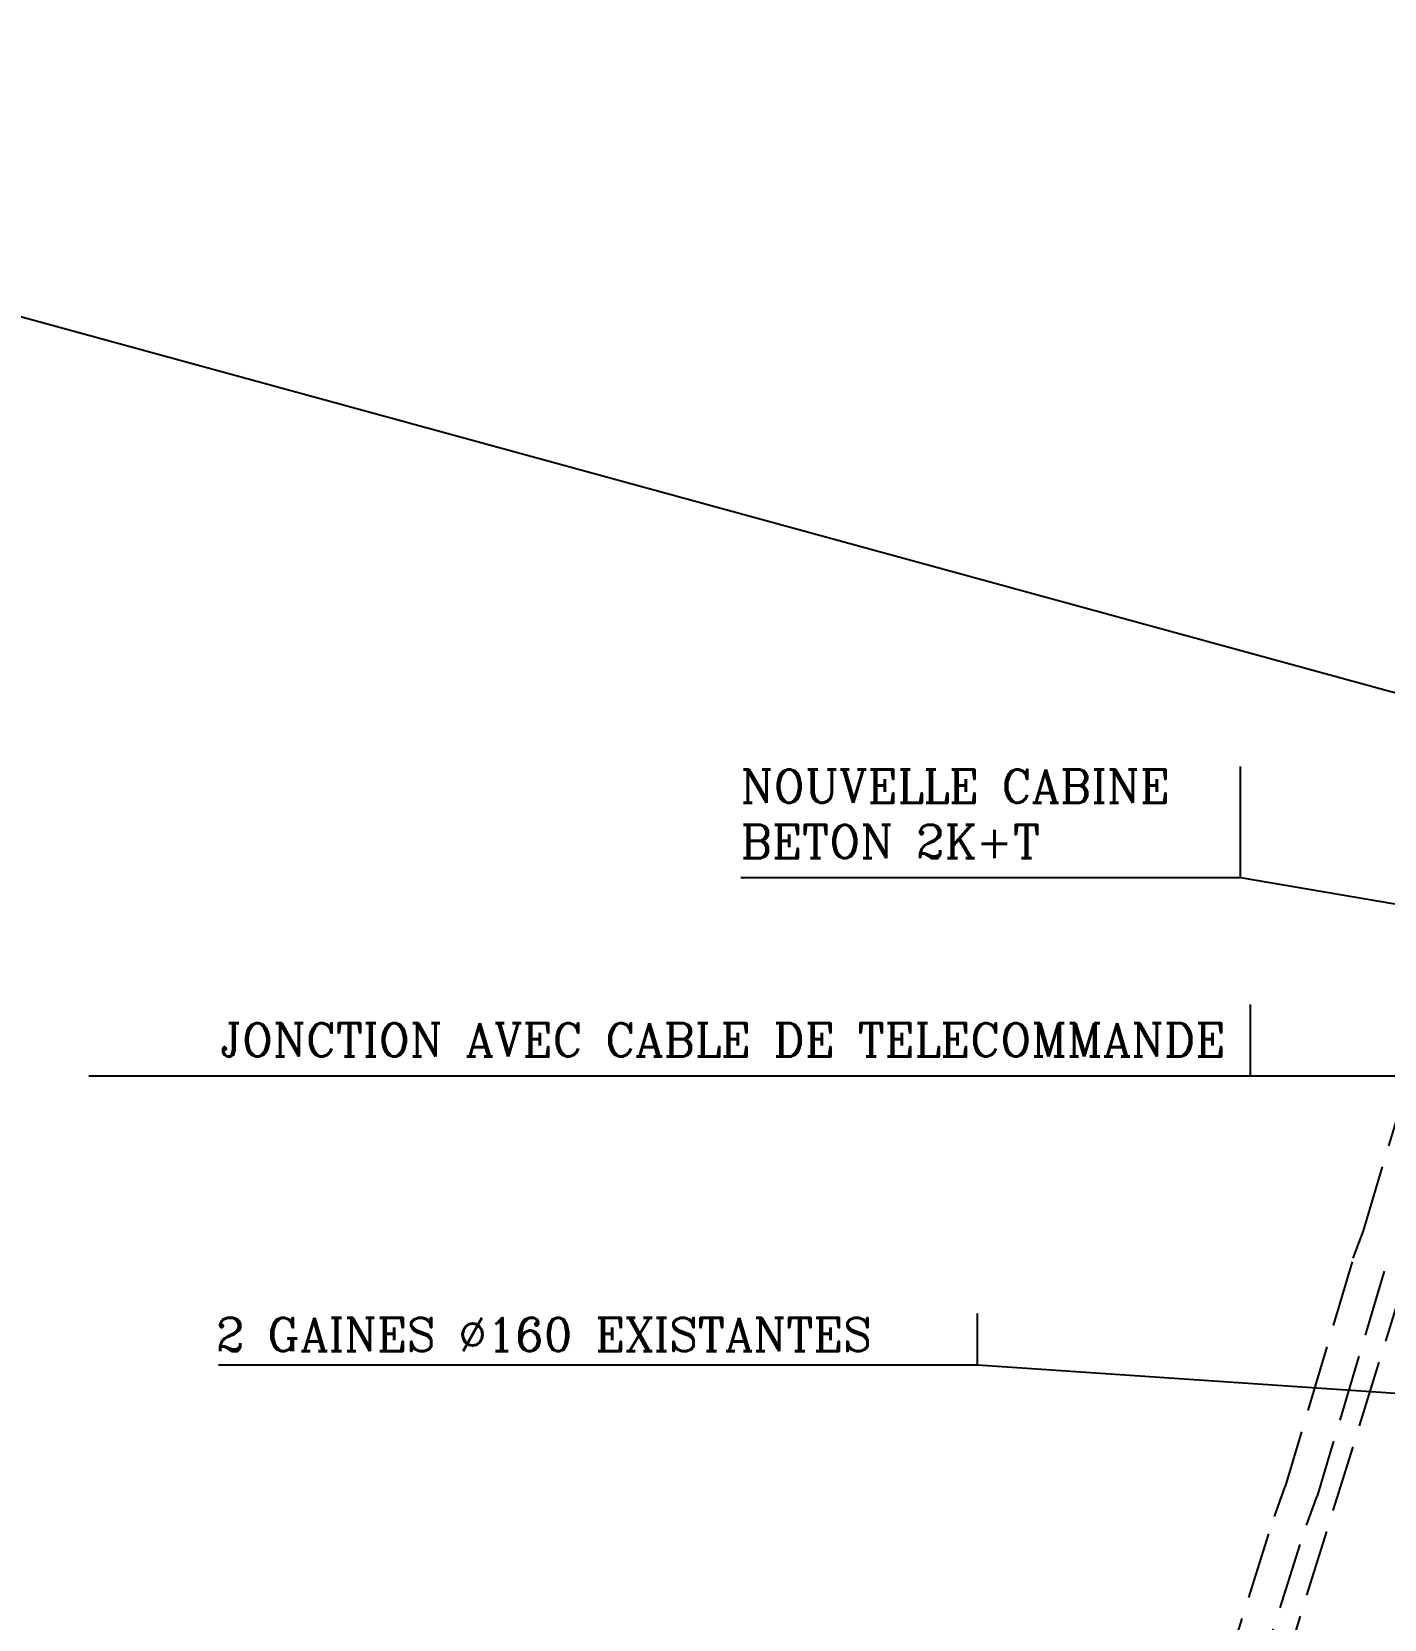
# Model space of a CAD drawing. Header units: millimetres. Extents: x 127045 to 128191, y 151549 to 152340.
# Drawn here: x 127153.5 to 127214.5, y 151839.3 to 151910.9 of the extents above; entities that cross this region are included whole.
import ezdxf
from ezdxf.enums import TextEntityAlignment as Align

# ---------------------------------------------------------------- set-up
doc = ezdxf.new("R2010")
doc.units = ezdxf.units.MM
doc.header["$MEASUREMENT"] = 0
doc.linetypes.add('INT_344$0$TYPE1', pattern=[4, 3, -1])
doc.layers.get('0').update_dxf_attribs({"color": 252, "linetype": 'CONTINUOUS'})
for name, color, linetype in [('-TXT_CABL_SOU_PRO', 7, 'CONTINUOUS'), ('INT_344$0$105', 252, 'CONTINUOUS'), ('INT_344$0$106', 252, 'CONTINUOUS'), ('MATRICULES', 4, 'CONTINUOUS'), ('TXT_CAB_POS', 7, 'CONTINUOUS'), ('TXT_GAI_POS', 7, 'CONTINUOUS')]:
    doc.layers.add(name, color=color, linetype=linetype)
doc.styles.add('ROMANC', font='romanc', dxfattribs={"height": 1.5})

# ---------------------------------------------------------------- blocks, each defined once
blk = doc.blocks.new('INT_344')
at = {"layer": 'INT_344$0$105', "linetype": 'INT_344$0$TYPE1'}
blk.add_line((127215.440373, 151854.714224, 55.870098), (127208.350552, 151831.872603, 55.673908), dxfattribs=at)
at = {"layer": 'INT_344$0$106', "linetype": 'INT_344$0$TYPE1'}
for p, q in [((127213.557503, 151856.828393, 55.898922), (127215.086267, 151861.939564, 55.994747)), ((127213.09604, 151855.582615, 55.870098), (127213.557503, 151856.828393, 55.898922)), ((127213.044009, 151855.42657, 55.870098), (127210.030188, 151845.287949, 55.673908)), ((127214.481827, 151854.999162, 55.870098), (127211.468006, 151844.860541, 55.673908)), ((127209.544082, 151843.93716), (127210.030188, 151845.287949, 55.673908)), ((127210.979577, 151843.545637), (127211.468006, 151844.860541, 55.673908)), ((127205.978345, 151832.661673, 55.673908), (127209.544082, 151843.93716)), ((127207.401669, 151832.188231, 55.673908), (127210.979577, 151843.545637))]:
    blk.add_line(p, q, dxfattribs=at)
blk = doc.blocks.new('FR-344-A')
blk.add_blockref('INT_344', (0, 0))

msp = doc.modelspace()

# ---------------------------------------------------------------- linework, layer by layer
at = {"layer": '-TXT_CABL_SOU_PRO'}
for p, q in [((127208.452, 151867.04), (127208.452, 151863.801)), ((127247.392, 151863.801), (127156.076, 151863.801))]:
    msp.add_line(p, q, dxfattribs=at)
at = {"layer": 'MATRICULES'}
msp.add_line((127106.061, 151910.914), (127278.678, 151863.673, 9.655), dxfattribs=at)
at = {"layer": 'TXT_CAB_POS', "color": 7}
for p, q in [((127208.011, 151872.769), (127208.011, 151877.767)), ((127185.47, 151872.769), (127208.011, 151872.769)), ((127208.011, 151872.769), (127276.839, 151860.965))]:
    msp.add_line(p, q, dxfattribs=at)
at = {"layer": 'TXT_GAI_POS'}
for p, q in [((127196.145, 151850.771), (127196.145, 151853.093)), ((127161.915, 151850.771), (127196.145, 151850.771)), ((127196.145, 151850.771), (127269.417, 151845.809))]:
    msp.add_line(p, q, dxfattribs=at)

# ---------------------------------------------------------------- block references
msp.add_blockref('FR-344-A', (0, 0))

# ---------------------------------------------------------------- texts
at = {"layer": '-TXT_CABL_SOU_PRO', "style": 'ROMANC'}
msp.add_text('JONCTION AVEC CABLE DE TELECOMMANDE', height=1.5, dxfattribs=at).set_placement((127207.326, 151865.435), align=Align.MIDDLE_RIGHT)
at = {"layer": 'TXT_CAB_POS', "color": 7, "style": 'ROMANC'}
for s, p in [('NOUVELLE CABINE ', (127185.47, 151876.132)), ('BETON 2K+T', (127185.47, 151873.632))]:
    msp.add_text(s, height=1.5, dxfattribs=at).set_placement(p)
at = {"layer": 'TXT_GAI_POS', "style": 'ROMANC'}
msp.add_text('2 GAINES %%c160 EXISTANTES', height=1.5, dxfattribs=at).set_placement((127161.807, 151852.146), align=Align.MIDDLE_LEFT)

doc.saveas('drawing.dxf')
